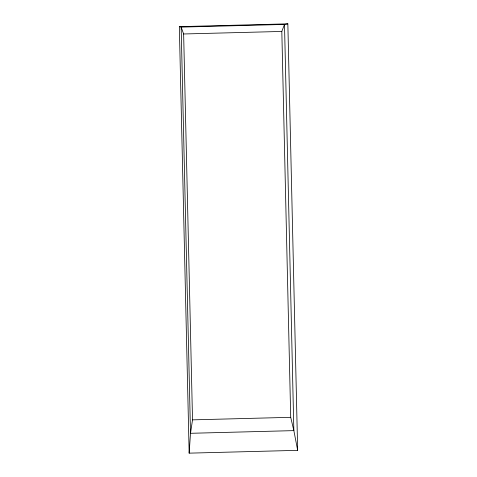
<?xml version="1.0" encoding="UTF-8"?>
<svg xmlns="http://www.w3.org/2000/svg" width="477" height="477" viewBox="0 0 477 477"><rect width="100%" height="100%" fill="white"/><g stroke="black" fill="none" stroke-linecap="round" stroke-linejoin="round"><path stroke-width="0.72" d="M189.154 453.15L190.508 433.295L192.523 419.861L183.639 33.98L181.153 27.106L179.334 26.652L189.154 453.15L297.666 450.348L287.846 23.85L179.334 26.652M297.666 450.348L293.856 430.624L290.708 417.321L281.818 31.446L284.501 24.434L287.846 23.85M183.639 33.98L281.818 31.446M192.523 419.861L290.708 417.321M284.501 24.434L181.153 27.106L190.508 433.295L293.856 430.624L284.501 24.434"/></g></svg>
